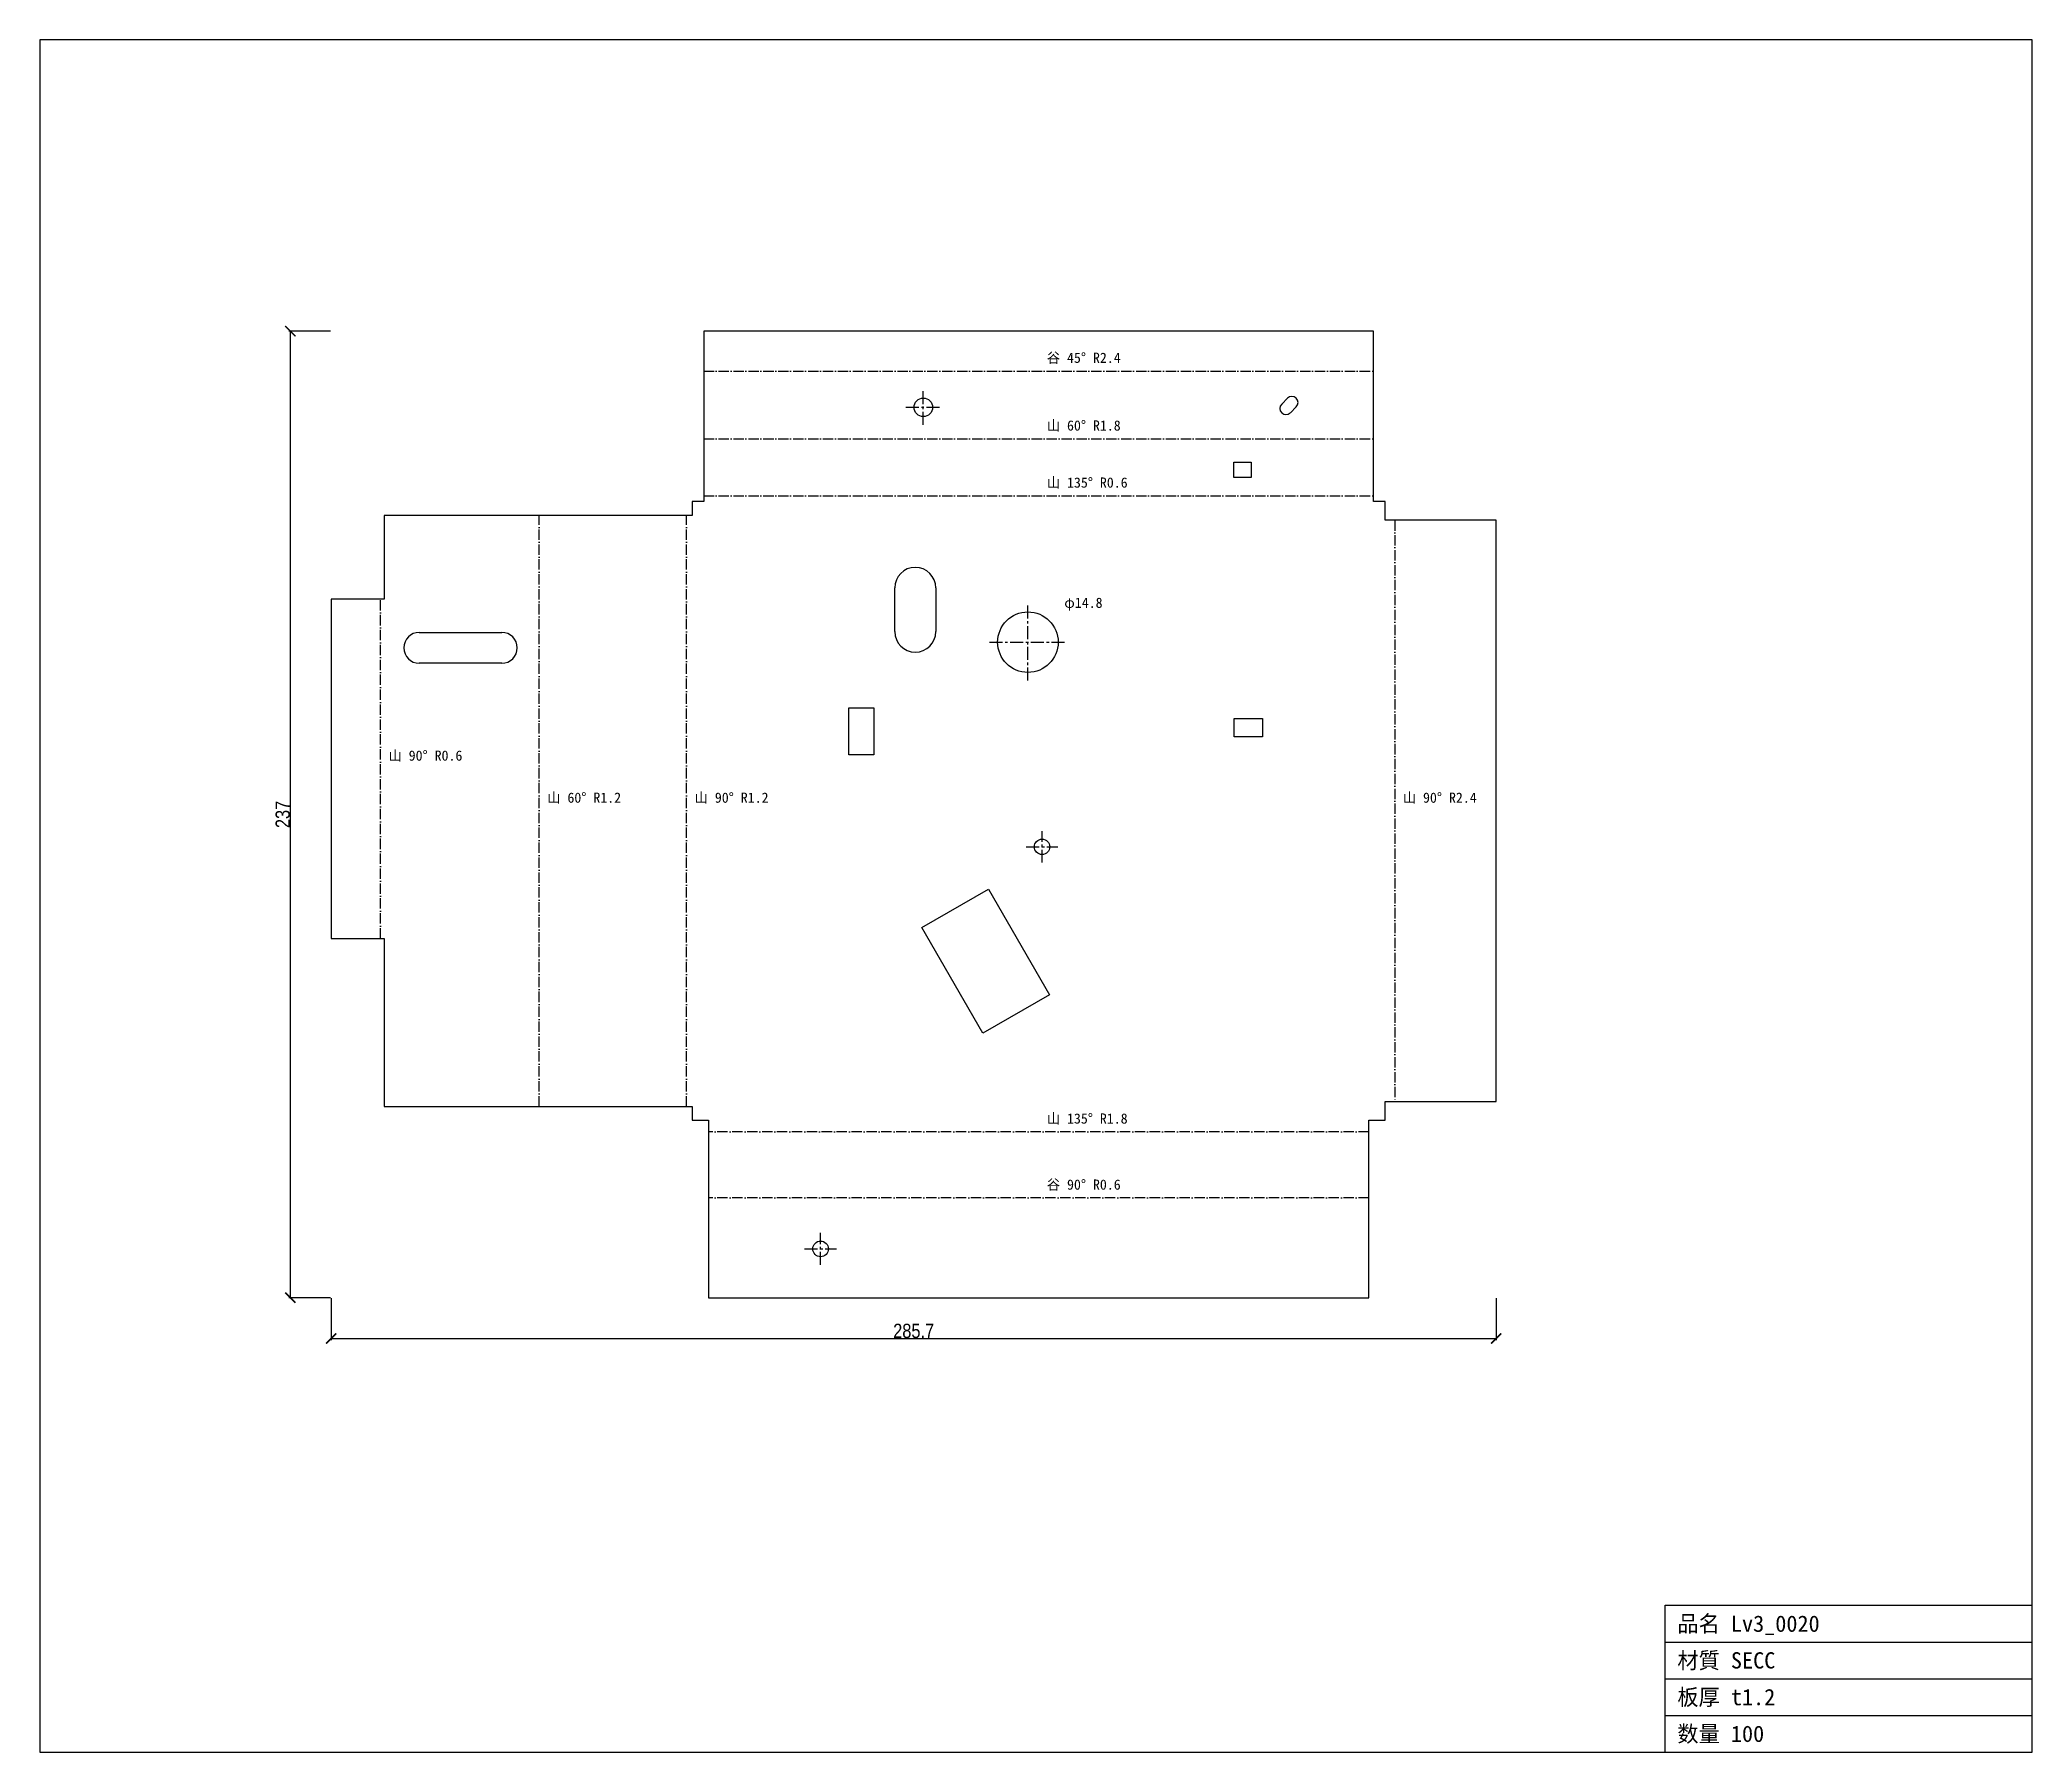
# Model space of a CAD drawing. Header units: millimetres. Extents: x -160 to 329, y -155 to 265.
import ezdxf

# ---------------------------------------------------------------- set-up
doc = ezdxf.new("R2010")
doc.units = ezdxf.units.MM
doc.linetypes.add('CENTER', pattern=[5.08, 3.175, -0.635, 0.635, -0.635])
doc.linetypes.add('DASHDOT', pattern=[3.556, 2.54, -0.508, 0, -0.508])
for name, color, linetype in [('BEND', 7, 'Continuous'), ('CENTER', 7, 'Continuous'), ('CUT', 7, 'Continuous'), ('DIM', 7, 'Continuous'), ('FRAME', 7, 'Continuous'), ('TEXT', 7, 'Continuous')]:
    doc.layers.add(name, color=color, linetype=linetype)
doc.styles.add('OpenSansCondensed-Light', font='OpenSansCondensed-Light.ttf')
doc.dimstyles.new('EZDXF', dxfattribs={"dimtxt": 0.25, "dimasz": 0.175, "dimexe": 0.375, "dimexo": 0.125, "dimgap": 0.1, "dimtad": 1, "dimlfac": 100, "dimzin": 12, "dimdsep": 46, "dimtxsty": 'OpenSansCondensed-Light', "dimblk": 'ARCHTICK', "dimcen": 2.5, "dimazin": 3, "dimtfac": 0.5, "dimtmove": 2, "dimatfit": 3})

# ---------------------------------------------------------------- blocks, each defined once
blk = doc.blocks.new('_ARCHTICK')
at = {"color": 0, "linetype": 'BYBLOCK', "const_width": 0.15}
blk.add_lwpolyline([(-0.5, -0.5), (0.5, 0.5)], dxfattribs=at)

msp = doc.modelspace()

# ---------------------------------------------------------------- linework, layer by layer
at = {"layer": 'BEND', "color": 4, "linetype": 'DASHDOT'}
for p, q in [((2.8, 183.71), (167.09, 183.71)), ((2.8, 167.1), (167.09, 167.1)), ((2.8, 153.11), (167.09, 153.11)), ((-37.56, 3.4), (-37.56, 148.3)), ((-1.41, 3.4), (-1.41, 148.3)), ((172.25, 147.1), (172.25, 4.6)), ((-76.49, 44.57), (-76.49, 127.75)), ((165.89, -2.83), (4, -2.83)), ((165.89, -19.03), (4, -19.03))]:
    msp.add_line(p, q, dxfattribs=at)
at = {"layer": 'CENTER', "color": 1, "linetype": 'CENTER'}
for p, q in [((56.66, 170.53), (56.66, 179.09)), ((52.38, 174.81), (60.94, 174.81)), ((82.31, 107.8), (82.31, 126.64)), ((72.89, 117.22), (91.73, 117.22)), ((85.78, 63.17), (85.78, 70.92)), ((81.9, 67.04), (89.65, 67.04)), ((31.47, -35.47), (31.47, -27.62)), ((27.55, -31.55), (35.4, -31.55))]:
    msp.add_line(p, q, dxfattribs=at)
at = {"layer": 'CUT'}
for p, q in [((167.09, 193.48), (2.8, 193.48)), ((2.8, 193.48), (2.8, 151.7)), ((167.09, 151.7), (167.09, 193.48)), ((144.54, 175.6), (145.99, 177.06)), ((148.12, 174.93), (146.67, 173.47)), ((132.79, 157.57), (132.79, 161.35)), ((132.79, 161.35), (137.09, 161.35)), ((137.09, 161.35), (137.09, 157.57)), ((137.09, 157.57), (132.79, 157.57)), ((2.8, 151.7), (0, 151.7)), ((0, 151.7), (0, 148.3)), ((169.89, 151.7), (167.09, 151.7)), ((169.89, 147.1), (169.89, 151.7)), ((0, 148.3), (-75.55, 148.3)), ((-75.55, 148.3), (-75.55, 127.75)), ((197.15, 147.1), (169.89, 147.1)), ((197.15, 4.6), (197.15, 147.1)), ((-75.55, 127.75), (-88.56, 127.75)), ((-88.56, 127.75), (-88.56, 44.57)), ((49.66, 119.81), (49.66, 130.53)), ((59.73, 130.53), (59.73, 119.81)), ((-66.95, 119.61), (-46.7, 119.61)), ((-46.7, 112.05), (-66.95, 112.05)), ((38.41, 89.59), (38.41, 101.14)), ((38.41, 101.14), (44.5, 101.14)), ((44.5, 101.14), (44.5, 89.59)), ((132.91, 93.99), (132.91, 98.51)), ((132.91, 98.51), (139.83, 98.51)), ((139.83, 98.51), (139.83, 93.99)), ((139.83, 93.99), (132.91, 93.99)), ((44.5, 89.59), (38.41, 89.59)), ((56.3, 47.24), (72.64, 56.67)), ((72.64, 56.67), (87.6, 30.77)), ((-88.56, 44.57), (-75.55, 44.57)), ((-75.55, 44.57), (-75.55, 3.4)), ((71.25, 21.33), (56.3, 47.24)), ((87.6, 30.77), (71.25, 21.33)), ((-75.55, 3.4), (0, 3.4)), ((0, 3.4), (0, 0)), ((0, 0), (4, 0)), ((4, 0), (4, -43.52)), ((165.89, -43.52), (165.89, 0)), ((165.89, 0), (169.89, 0)), ((169.89, 0), (169.89, 4.6)), ((169.89, 4.6), (197.15, 4.6)), ((4, -43.52), (165.89, -43.52))]:
    msp.add_line(p, q, dxfattribs=at)
for centre, radius in [((56.66, 174.81), 2.28), ((82.31, 117.22), 7.42), ((85.78, 67.04), 1.88), ((31.47, -31.55), 1.93)]:
    msp.add_circle(centre, radius, dxfattribs=at)
for centre, radius, start, end in [((147.06, 175.99), 1.5, -45, 135), ((145.6, 174.54), 1.5, 135, -45), ((54.69, 130.53), 5.04, 0, 180), ((-66.95, 115.83), 3.78, 90, -90), ((-46.7, 115.83), 3.78, -90, 90), ((54.69, 119.81), 5.04, 180, 0)]:
    msp.add_arc(centre, radius, start, end, dxfattribs=at)
at = {"layer": 'FRAME'}
for p, q in [((328.58, 264.91), (-159.99, 264.91)), ((-159.99, 264.91), (-159.99, -154.94)), ((328.58, -154.94), (328.58, 264.91)), ((238.58, -154.94), (238.58, -118.94)), ((238.58, -118.94), (328.58, -118.94)), ((238.58, -127.94), (328.58, -127.94)), ((238.58, -136.94), (328.58, -136.94)), ((238.58, -145.94), (328.58, -145.94)), ((-159.99, -154.94), (328.58, -154.94))]:
    msp.add_line(p, q, dxfattribs=at)

# ---------------------------------------------------------------- texts
at = {"layer": 'TEXT'}
for s, height, p in [('谷 45° R2.4', 2.5, (86.95, 185.71)), ('山 60° R1.8', 2.5, (86.95, 169.1)), ('山 135° R0.6', 2.5, (86.95, 155.11)), ('φ14.8', 2.5, (91.23, 125.64)), ('山 90° R0.6', 2.5, (-74.49, 88.16)), ('山 60° R1.2', 2.5, (-35.56, 77.85)), ('山 90° R1.2', 2.5, (0.59, 77.85)), ('山 90° R2.4', 2.5, (174.25, 77.85)), ('山 135° R1.8', 2.5, (86.95, -0.83)), ('谷 90° R0.6', 2.5, (86.95, -17.03)), ('品名 Lv3_0020', 4, (241.58, -125.44)), ('材質 SECC', 4, (241.58, -134.44)), ('板厚 t1.2', 4, (241.58, -143.44)), ('数量 100', 4, (241.58, -152.44))]:
    msp.add_text(s, height=height, dxfattribs=at).set_placement(p)

# ---------------------------------------------------------------- dimensions: what is measured, and where the dimension line sits
at = {"layer": 'DIM'}
msp.add_linear_dim(base=(-98.56, -43.52), p1=(-88.56, -43.52), p2=(-88.56, 193.48), angle=90, dimstyle='EZDXF', override={"dimtxt": 3.5, "dimasz": 2.5, "dimdec": 1, "dimlfac": 1}, dxfattribs=at).render()
msp.add_linear_dim(base=(-88.56, -53.52), p1=(-88.56, -43.52), p2=(197.15, -43.52), dimstyle='EZDXF', override={"dimtxt": 3.5, "dimasz": 2.5, "dimdec": 1, "dimlfac": 1}, dxfattribs=at).render()

doc.saveas('drawing.dxf')
